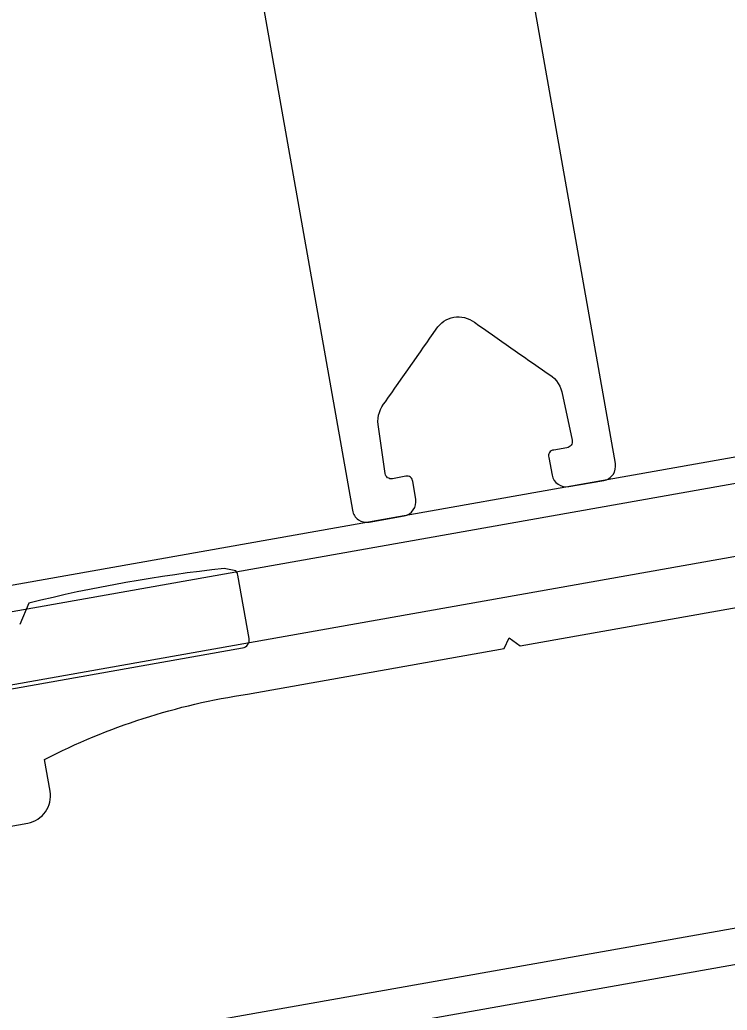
# Model space of a CAD drawing. Header units: millimetres. Extents: x 0 to 9491604, y -172998 to 295086.
# Drawn here: x 396804.37 to 396831.17, y 51058.38 to 51095.87 of the extents above; entities that cross this region are included whole.
import ezdxf
from ezdxf.enums import TextEntityAlignment as Align

# ---------------------------------------------------------------- set-up
doc = ezdxf.new("R2018")
doc.units = ezdxf.units.MM
for name, color, linetype, lineweight in [('АР_Маркер экспликации', 239, 'Continuous', 13), ('АР_Номер помещения', 250, 'Continuous', 9), ('АР_Перегородки витражные', 152, 'Continuous', 13), ('АР_Размеры дверей', 15, 'Continuous', 0), ('АР_Сущ Несущая стена', 250, 'Continuous', 50)]:
    doc.layers.add(name, color=color, linetype=linetype, lineweight=lineweight)
doc.layers.add('АР_Названия помещений', color=124, linetype='Continuous', lineweight=5, plot=False)
doc.layers.add('АР_Помещения_площадь', color=19, linetype='Continuous', lineweight=9, plot=False)
doc.layers.get('АР_Размеры дверей').off()
doc.styles.add('ISOCPEUR', font='', dxfattribs={"height": 250})
doc.styles.get("Standard").update_dxf_attribs({"font": 'GOST.TTF'})
doc.styles.get('ISOCPEUR').set_extended_font_data('ISOCPEUR', italic=True)

# ---------------------------------------------------------------- blocks, each defined once
blk = doc.blocks.new('*U252')
at = {"color": 7, "style": 'ISOCPEUR', "width": 0.7, "flags": 1}
blk.add_attdef('КАТЕГОРИЯ', (-499.166, -2092.186), '', height=250, dxfattribs=at)
at = {"layer": 'АР_Номер помещения', "color": 7, "style": 'ISOCPEUR', "width": 0.7}
blk.add_attdef('НОМЕР_ПОМЕЩЕНИЯ', text='', height=300, dxfattribs=at).set_placement((-13874.5, 6637.552), align=Align.MIDDLE_CENTER)
at = {"layer": 'АР_Помещения_площадь', "color": 7, "lineweight": 30, "width": 0.7, "flags": 104}
blk.add_attdef('ИМЯ_ПОМЕЩЕНИЯ', text='', height=100, dxfattribs=at).set_placement((157.628, 1217.141), align=Align.MIDDLE_CENTER)
at = {"layer": 'АР_Помещения_площадь', "color": 7, "style": 'ISOCPEUR', "width": 0.7}
blk.add_attdef('ПЛОЩАДЬ_ПОМЕЩЕНИЯ', text='', height=200, dxfattribs=at).set_placement((-12654.582, 407.672), align=Align.MIDDLE_RIGHT)
blk = doc.blocks.new('*U251')
at = {"color": 7, "style": 'ISOCPEUR', "width": 0.7, "flags": 1}
blk.add_attdef('КАТЕГОРИЯ', (-499.166, -2092.186), '', height=250, dxfattribs=at)
at = {"layer": 'АР_Номер помещения', "color": 7, "style": 'ISOCPEUR', "width": 0.7}
blk.add_attdef('НОМЕР_ПОМЕЩЕНИЯ', text='', height=300, dxfattribs=at).set_placement((-17424.901, 1870.773), align=Align.MIDDLE_CENTER)
at = {"layer": 'АР_Помещения_площадь', "color": 7, "lineweight": 30, "width": 0.7, "flags": 104}
blk.add_attdef('ИМЯ_ПОМЕЩЕНИЯ', text='', height=100, dxfattribs=at).set_placement((157.628, 1217.141), align=Align.MIDDLE_CENTER)
at = {"layer": 'АР_Помещения_площадь', "color": 7, "style": 'ISOCPEUR', "width": 0.7}
blk.add_attdef('ПЛОЩАДЬ_ПОМЕЩЕНИЯ', text='', height=200, dxfattribs=at).set_placement((-12452.811, 399.356), align=Align.MIDDLE_RIGHT)
blk = doc.blocks.new('стойка витр.')
at = {"color": 7, "lineweight": 0, "ltscale": 100, "transparency": 33554687}
blk.add_lwpolyline([(-73.405, -7.111), (-70.102, -15.822, 0.414362), (-69.709, -15.999), (-67.429, -15.135, 0.151171), (-67.287, -15.024), (-67.284, -14.57, 0.035408), (-69.945, -7.554), (-70.801, -7.358, -0.527868)], format="xyb", dxfattribs=at)
at = {"lineweight": 0, "ltscale": 100, "transparency": 33554687}
for points in [[(-91.448, -1.96), (-69.797, -59.055), (-67.796, -59.861), (-55.142, -55.062), (-55.174, -54.292), (-58.743, -53.82), (-59.498, -54.237), (-60.249, -55.695), (-65.379, -57.64), (-65.736, -57.385), (-66.601, -55.105), (-67.029, -55.006), (-67.713, -55.266), (-67.855, -55.58), (-66.99, -57.86), (-67.203, -58.332), (-68.229, -58.721), (-68.586, -58.465), (-90.151, -1.599)], [(-59.286, -43.935), (-73.554, -6.309)]]:
    blk.add_lwpolyline(points, dxfattribs=at)
for points in [[(-80.765, -2.106), (-78.128, -9.06, 0.414326), (-76.791, -9.661), (-75.651, -9.229, -0.082799), (-71.785, -16.333), (-68.283, -25.567), (-67.854, -25.666), (-68.067, -26.137), (-64.608, -35.258, -0.082799)], [(-33.22, -7.186), (-64.212, -18.938, 0.414326), (-64.53, -19.646), (-64.055, -20.9, 0.410627), (-63.354, -21.221), (-62.72, -20.981, 0.492552), (-62.572, -20.683), (-62.752, -20.21, -0.441111), (-62.61, -19.896), (-60.838, -19.288, -0.208057), (-59.945, -19.404, -0.000016), (-56.88, -20.786, -0.439819), (-56.36, -22.156, -0.000016), (-57.738, -25.223, -0.208057), (-58.33, -25.902), (-60.059, -26.622, -0.441111), (-60.374, -26.48), (-60.553, -26.007, 0.492552), (-60.861, -25.883), (-61.495, -26.123, 0.410627), (-61.807, -26.828), (-61.331, -28.082, 0.414326), (-60.624, -28.4), (-29.632, -16.648, 0.523933)]]:
    blk.add_lwpolyline(points, format="xyb", dxfattribs=at)
blk.add_lwpolyline([(-72.917, -0.279), (-54.811, -48.026), (-53.899, -47.68), (-72.005, 0.066)], close=True)
blk = doc.blocks.new('A$Cf7573d2c')
at = {"layer": 'АР_Перегородки витражные', "rotation": 80.28340479355269}
blk.add_blockref('стойка витр.', (29.179, -60.013), dxfattribs=at)
blk = doc.blocks.new('A$Ceb335dd1')
at = {"color": 241, "ltscale": 100, "true_color": 0xf7abae}
blk.add_blockref('A$Cf7573d2c', (-1134.886, -175.827), dxfattribs=at)
blk = doc.blocks.new('A$Cec9b444d')
at = {"ltscale": 100, "rotation": 359}
blk.add_blockref('A$Ceb335dd1', (-1268.561, -6413.676), dxfattribs=at)

msp = doc.modelspace()

# ---------------------------------------------------------------- linework, layer by layer
at = {"layer": 'АР_Сущ Несущая стена', "lineweight": 9, "ltscale": 100}
msp.add_arc((396308.26, 60667.029), 9778.655, 272.592548, 356.6353914, dxfattribs=at)

# ---------------------------------------------------------------- block references
at = {"layer": 'АР_Маркер экспликации', "lineweight": 9}
ref = msp.add_blockref('*U252', (393314.66, 52054.844), dxfattribs=at)
lines = msp.add_mtext('\\W0.8000;Кабинет материальной технологии тип 2', dxfattribs={"layer": 'АР_Названия помещений', "insert": (379480.406, 56862.585), "char_height": 4891.95552, "width": 926.93997, "attachment_point": 1})
ref.add_attrib('ИМЯ_ПОМЕЩЕНИЯ', '', (379480.406, 56862.585), dxfattribs={"flags": 104}).embed_mtext(lines)
ref = msp.add_blockref('*U251', (405270.156, 51630.272), dxfattribs=at)
lines = msp.add_mtext('\\W0.8000;Артистическая', dxfattribs={"layer": 'АР_Названия помещений', "insert": (390351.913, 52199.605), "char_height": 1576.78221, "width": 926.93997, "attachment_point": 1})
ref.add_attrib('ИМЯ_ПОМЕЩЕНИЯ', '', (390351.913, 52199.605), dxfattribs={"flags": 104}).embed_mtext(lines)
at = {"layer": 'АР_Размеры дверей', "lineweight": 9, "ltscale": 100}
msp.add_blockref('A$Cec9b444d', (399188.52, 57774.098), dxfattribs=at)

doc.saveas('drawing.dxf')
